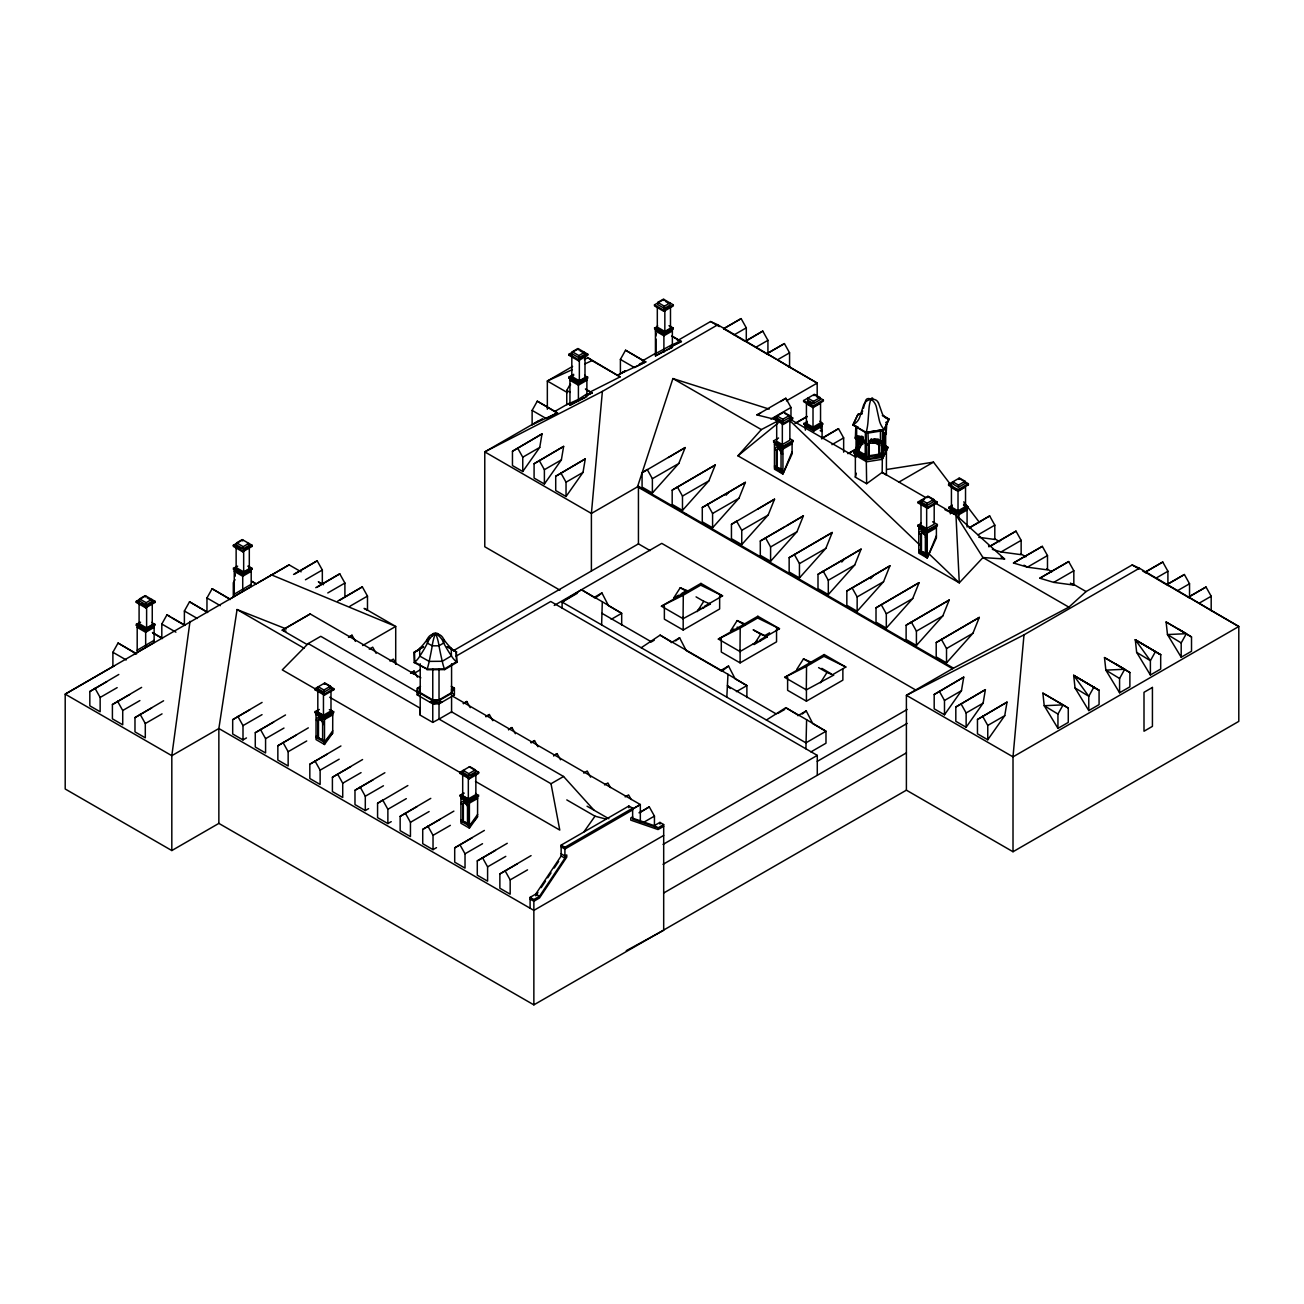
<?xml version="1.0" encoding="UTF-8"?>
<svg xmlns="http://www.w3.org/2000/svg" width="1304" height="1304" viewBox="0 0 1304 1304"><rect width="100%" height="100%" fill="white"/><g stroke="black" fill="none" stroke-linecap="round" stroke-linejoin="round"><path stroke-width="1.5" d="M451.249 686.312L454.395 688.121L454.395 694.999L439.024 703.867L432.765 703.867L417.394 694.999L417.394 688.121L420.524 686.312M700.949 583.393L661.421 606.197L683.068 618.699L683.296 595.194L700.704 585.154L700.949 583.393L722.579 595.879L704.47 606.327M757.852 616.254L718.341 639.058L739.987 651.56L740.216 628.055L757.624 618.014L757.852 616.254L779.499 628.74L759.743 640.15L760.672 640.688M806.312 689.849L806.54 666.36L823.949 656.303L824.177 654.543L845.823 667.029L832.653 674.641L833.582 675.179L806.312 689.849L784.666 677.346L824.177 654.543M601.617 624.893L602.301 601.747L581.486 589.734L562.106 602.073L562.106 608.055M766.41 720.036L785.79 707.681L806.606 719.71L805.921 748.822M319.333 709.49L316.041 711.348L316.041 739.596L324.5 744.486L332.683 733.092L332.748 712.669L324.5 717.33L316.041 712.44M464.208 793.125L460.915 795L460.915 823.231L469.391 828.121L477.557 816.744L477.623 796.32L469.391 800.966L460.915 796.076M726.817 697.184L727.974 674.315L660.117 635.129L641.209 647.746M817.184 397.215L817.184 383.083L717.77 324.794L602.383 391.412L591.397 513.45L591.397 571.022M1013.012 851.74L1238.8 721.373L1238.8 626.507L1139.386 568.218L1023.999 634.836L1013.012 756.858L1013.012 851.74L906.394 790.175L533.858 1004.862L218.86 823.394L171.818 850.55L65.2 789.001L65.2 694.135L289.097 564.86L301.142 571.82M321.208 717.591L320.882 720.216A3.325 1.923 60 0 1 322.626 723.834L322.626 741.226M466.098 801.243L465.756 803.851A3.325 1.923 60 0 1 467.5 807.486L467.5 824.861M779.645 447.174L779.303 449.798A3.325 1.923 60 0 1 781.047 453.417L781.047 470.809M925.367 554.787L925.367 537.395A3.325 1.923 60 0 0 923.623 533.776L923.966 531.152M190.009 621.356L171.818 755.684L171.818 850.55M286.261 628.952L237.067 609.538L218.86 728.528L218.86 823.394M539.742 447.402L542.008 433.906L512.456 451.266L512.456 465.561L522.757 471.51L539.742 447.402L522.757 457.215L522.757 471.51M561.372 459.904L563.638 446.392L534.086 463.751L534.086 478.063L544.387 484.012L561.372 459.904L544.387 469.701L544.387 484.012M583.018 472.39L585.284 458.894L555.716 476.253L555.716 490.548L566.034 496.498L583.018 472.39L566.034 482.203L566.034 496.498M961.472 690.664L963.737 677.151L934.186 694.51L934.186 708.822L944.487 714.771L961.472 690.664L944.487 700.476L944.487 714.771M983.118 703.149L985.384 689.653L955.816 707.012L955.816 721.308L966.134 727.257L983.118 703.149L966.134 712.962L966.134 727.257M1004.748 715.651L1007.014 702.139L977.462 719.498L977.462 733.81L987.764 739.759L1004.748 715.651L987.764 725.448L987.764 739.759M882.645 440.393L882.645 429.831L882.172 472.39L866.655 483.702L855.359 477.182L856.304 473.222M863.395 408.413L865.546 400.898A8.003 4.629 60 0 1 870.99 399.285A8.003 6.324 -24.9 0 1 878.423 402.92M235.111 574.412L234.704 576.531A5.46 3.162 -60 0 1 235.307 573.858M769.164 409.097L672.913 378.551L637.493 486.832L952.49 668.691L1068.856 607.142L1086.085 591.56L1132.182 564.958L1139.386 568.218M857.69 436.074L857.934 437.329M858.211 436.155L858.896 451.135L866.41 455.487L866.41 443.767M423.246 646.865L413.971 652.375L414.216 662.611L427.142 669.099A18.452 5.575 -77 0 0 429.163 661.389A106.357 32.144 -77 0 0 432.243 645.839A14.491 4.385 -77 0 1 435.503 633.548A14.491 4.385 -77 0 1 438.046 634.2M678.797 463.474L685.17 447.582L642.073 472.765L642.073 487.06L652.375 493.026L678.797 463.474L652.375 478.715L652.375 493.026M708.887 480.85L715.277 464.974L672.179 490.141L672.179 504.452L682.481 510.402L708.887 480.85L682.481 496.091L682.481 510.402M738.993 498.226L745.383 482.35L702.285 507.517L702.285 521.828L712.587 527.778L738.993 498.226L712.587 513.483L712.587 527.778M768.154 515.064L774.543 499.187L731.446 524.355L731.446 538.666L741.748 544.616L768.154 515.064L741.748 530.321L741.748 544.616M797.005 531.722L803.394 515.846L760.297 541.013L760.297 555.325L770.599 561.274L797.005 531.722L770.599 546.963L770.599 561.274M825.856 548.381L832.245 532.505L789.148 557.672L789.148 571.983L799.45 577.933L825.856 548.381L799.45 563.621L799.45 577.933M854.707 565.039L861.096 549.147L817.999 574.331L817.999 588.642L828.301 594.591L854.707 565.039L828.301 580.28L828.301 594.591M883.558 581.698L889.947 565.806L846.834 590.989L846.834 605.284L857.152 611.25L883.558 581.698L857.152 596.939L857.152 611.25M912.719 598.536L919.108 582.643L876.011 607.827L876.011 622.122L886.312 628.088L912.719 598.536L886.312 613.776L886.312 628.088M942.825 615.912L949.214 600.036L906.117 625.203L906.117 639.514L916.419 645.464L942.825 615.912L916.419 631.152L916.419 645.464M972.931 633.288L979.32 617.411L936.207 642.579L936.207 656.89L946.525 662.839L972.931 633.288L946.525 648.544L946.525 662.839M792.082 451.754L782.922 474.004L774.462 469.179L774.462 442.007L773.533 440.931L778.569 438.014M936.402 535.732L927.242 557.982L918.782 553.157L918.782 526.001M861.471 413.026A12.91 7.449 60 0 1 857.902 414.444L852.914 424.908L866.215 432.357L884.128 429.587L888.92 419.252A12.91 10.188 -24.9 0 1 882.14 413.27L878.472 402.903M417.394 694.999L420.214 689.034L417.394 688.121L417.394 694.999L420.214 692.652L420.214 689.034M884.894 445.528L888.008 447.321L882.172 459.35L866.655 461.795L855.359 455.275L853.859 452.7L857.739 444.485M855.359 477.182L855.359 451.005L856.712 449.619L855.359 452.423L865.237 457.59L865.237 443.67L869.214 444.631L866.655 445.023L864.764 442.773A5.412 3.113 60 0 0 860.999 436.954A5.412 3.113 60 0 0 857.25 438.421L855.359 437.329L856.06 435.846L855.359 438.519L857.706 439.334L855.359 438.519L855.831 425.756L855.831 436.318M858.945 449.766L861.488 444.566L861.488 437.019M885.921 422.887L886.41 421.877C887.29 423.115 885.644 438.714 885.66 433.743L886.41 433.629M856.109 438.388L856.06 450.956L866.85 457.085L881.634 454.77L881.634 442.268L882.873 439.921A5.477 1.174 -81.1 0 1 884.291 433.287A5.477 1.174 -81.1 0 1 885.709 433.922L886.41 432.455M879.434 442.626L882.172 442.594L882.237 440.996M882.042 450.239L883.46 447.239L883.46 433.58L885.709 433.922M881.634 454.77L885.66 446.229L885.66 433.743M885.057 433.824L885.057 448.918L882.172 455.08L879.613 455.487L878.994 454.183L868.611 455.829L868.611 444.11M885.057 448.918L886.41 446.115L884.519 445.023M880.624 453.238L882.873 453.596L882.873 455.014L882.172 456.498L879.613 456.905L879.434 441.437M885.709 449.032L886.41 447.549M882.172 459.35L888.008 447.321M858.945 448.332L861.145 443.882L858.896 443.523M112.894 666.588L112.894 652.277L118.045 643.051L135.877 653.353M161.81 638.341L161.81 624.029L166.961 614.82L184.565 624.975M184.386 625.301L184.386 611.005L189.536 601.78L207.336 612.049M206.961 612.261L206.961 597.966L212.128 588.74L230.042 599.09M235.03 579.677L233.302 582.758L233.302 597.053M532.13 410.401L537.281 401.176L557.509 412.863L532.13 424.697L532.13 410.401L546.213 418.535L557.509 412.863M586.881 393.906L578.405 399.383L566.767 404.696L566.767 390.401L570.207 384.24M620.394 359.431L625.545 350.222L645.79 361.893L620.394 373.743L620.394 359.431L634.477 367.565L645.79 361.893M1057.951 714.054L1063.119 704.845L1042.874 693.157L1044.227 705.725L1057.951 728.365L1068.269 722.416L1068.269 708.105L1063.119 704.845L1044.227 705.725L1057.951 714.054L1057.951 728.365M1093.926 687.045L1088.775 696.271L1088.775 710.582L1099.076 704.616L1099.076 690.321L1073.681 675.374L1075.034 687.942L1088.775 710.582M1119.582 692.783L1119.582 678.487L1124.733 669.262L1104.488 657.575L1105.841 670.142L1119.582 692.783L1129.883 686.833L1129.883 672.538L1104.488 657.575M1155.54 651.478L1150.389 660.704L1150.389 674.999L1160.69 669.05L1160.69 654.738L1135.311 639.791L1136.648 652.359L1150.389 674.999M1181.196 657.216L1181.196 642.905L1186.347 633.679L1166.118 622.008L1167.471 634.575L1181.196 657.216L1191.514 651.266L1191.514 636.955L1166.118 622.008M674.592 598.601L673.663 598.047L680.248 587.729L687.778 590.989M697.184 611.625L703.769 601.307L710.354 604.029L683.068 618.699M731.511 631.462L730.582 630.908L737.167 620.59L744.682 623.85M754.087 644.486L760.672 634.168L767.257 636.89L754.087 644.486L753.158 643.948M811.006 662.139L803.492 658.879L796.891 669.197L797.836 669.751M820.412 682.791L826.997 672.457L833.582 675.179M530.092 908.22L530.092 897.364L535.732 894.104L561.144 855.994L561.144 845.122L628.87 806.019L632.636 808.187L632.636 819.059L658.031 827.828L663.687 824.568L663.687 930.306L626.279 950.681M535.732 895.815L537.916 892.539M541.193 887.633L545.545 881.096M547.729 877.82L551.005 872.914M554.281 868.008L558.634 861.455M530.092 897.364L533.858 899.532L539.497 896.272L564.909 858.162L564.909 847.29L632.636 808.187M583.833 832.017L594.999 816.19L606.164 819.124M316.041 737.412L324.5 742.302L332.748 730.81M460.915 821.064L469.391 825.954L477.623 814.462M324.5 742.302L332.683 733.092M469.391 825.954L477.557 816.744M934.886 502.822L955.962 514.998L1004.585 558.992L982.971 557.558L959.288 582.839L737.917 455.813L761.34 429.603L777.07 421.339M726.051 495.227L728.692 492.276L745.383 482.35M841.765 562.04L844.405 559.09L861.096 549.147M870.616 578.699L873.256 575.732L889.947 565.806M418.763 692.897L320.768 636.319L308.217 643.557L282.283 669.881L319.17 691.169M414.216 662.611L414.77 662.139A18.452 13.839 -36.7 0 0 419.774 656.108A106.357 79.772 -36.7 0 0 427.402 643.133A14.491 10.872 -36.7 0 1 435.503 633.548A14.491 10.872 -36.7 0 1 443.604 639.107A106.357 79.772 -36.7 0 0 451.233 648.3A18.452 13.839 -36.7 0 0 456.221 651.837L457.036 662.269L444.664 669.604L426.93 669.751M429.945 702.237L439.024 699.889L441.844 702.237L429.945 702.237L432.765 699.889L439.024 699.889L451.575 692.652L454.395 688.121L451.575 689.034L451.575 692.652L454.395 694.999M737.917 455.813L778.081 423.05M621.682 625.252L621.682 613.304L608.512 605.708L601.926 592.945L595.341 598.096L581.486 589.734M675.668 640.883L679.612 637.786L686.197 650.549L721.96 671.201L728.545 666.034L735.13 678.797L746.882 685.594L746.882 697.542M802.27 713.989L806.231 710.892L812.816 723.655L825.986 731.251L825.986 743.215L810.925 751.903M672.359 344.533L655.439 353.726M94.98 688.235L100.147 697.461L100.147 711.772L89.829 705.823L89.829 691.511L118.811 674.478M318.893 582.334L322.332 584.322L322.332 570.011L317.182 560.802L295.144 573.809M117.572 701.275L122.723 710.501L122.723 724.796L112.405 718.846L112.405 704.551L141.631 687.387M741.128 318.616L723.638 328.722L741.128 318.616L746.295 327.842L746.295 340.344M344.908 597.362L344.908 583.051L339.757 573.825L317.475 586.996M140.147 714.315L145.298 723.541L145.298 737.836L134.98 731.886L134.98 717.591L163.587 700.786M767.926 354.639L767.926 340.328L762.775 331.102L745.432 341.403M364.06 608.414L367.483 610.386L367.483 596.091L362.333 586.865L339.659 600.264M784.405 343.604L766.915 353.694L784.405 343.604L789.572 352.813L789.572 367.125L777.38 359.855L789.572 352.813M348.575 637.411L351.998 635.227L355.438 641.372M246.456 737.934L243 739.938L232.682 733.989L232.682 719.678L262.071 702.432M642.073 472.765L647.224 469.489L652.375 478.715M260.425 729.441L265.576 738.667L265.576 752.978L255.274 747.029L255.274 732.718L285.511 714.967M780.672 401.518L785.823 398.258L790.974 407.484L790.974 418.209M283.001 742.481L288.151 751.707L288.151 766.002L277.85 760.053L277.85 745.758L308.315 727.86M410.662 673.255L414.101 671.071L417.524 677.216M314.981 760.949L320.132 770.175L320.132 784.47L309.83 778.521L309.83 764.226L340.931 745.969M843.655 452.195L843.655 437.899L838.505 428.674L821.634 438.698M337.557 773.989L342.724 783.215L342.724 797.51L332.406 791.561L332.406 777.249L362.577 759.547M731.446 524.355L736.597 521.095L741.748 530.321M463.344 703.671L466.783 701.487L470.222 707.648M368.592 808.643L365.299 810.55L354.981 804.601L354.981 790.289L384.876 772.734M485.919 716.711L489.359 714.527L492.798 720.672M387.875 823.574L377.573 817.624L377.573 803.329L382.724 800.053L387.875 809.279L387.875 823.574L391.233 821.65M508.495 729.751L511.934 727.567L515.373 733.712M405.299 813.093L410.45 822.319L410.45 836.614L400.149 830.664L400.149 816.369L430.776 798.374M531.07 742.775L534.51 740.591L537.949 746.752M436.498 847.649L433.026 849.654L422.724 843.704L422.724 829.393L453.873 811.121M553.662 755.815L557.085 753.63L560.524 759.776M459.856 844.601L465.023 853.81L465.023 868.122L454.705 862.172L454.705 847.861L484.371 830.436M978.75 537.297L994.805 539.465L994.805 525.153L989.654 515.928L969.442 527.908M482.447 857.624L487.598 866.85L487.598 881.162L477.28 875.196L477.28 860.901L507.256 843.297M992.377 549.359L1001.064 551.967L1021.146 554.673L1021.146 540.361L1015.995 531.135L990.763 546.001L988.53 545.708M505.023 870.664L510.174 879.89L510.174 894.185L499.872 888.236L499.872 873.941L531.07 855.62M1042.336 546.36L1013.485 563.002L1027.422 567.175L1047.487 569.881L1047.487 555.569L1042.336 546.36L1013.485 563.002M654.445 826.817L654.445 816.092L649.278 806.866L640.704 812.115M1068.677 561.568L1039.826 578.21L1053.762 582.383L1073.828 585.088L1073.828 570.777L1068.677 561.568L1039.826 578.21M1162.76 562.04L1145.254 572.13L1162.76 562.04L1167.911 571.25L1167.911 585.561M1184.391 574.526L1166.884 584.632L1184.391 574.526L1189.541 583.752L1189.541 598.047L1166.884 584.632M1206.021 587.012L1188.531 597.118L1206.021 587.012L1211.188 596.238L1211.188 610.549L1188.531 597.118M542.008 433.906L512.456 451.266M563.638 446.392L534.086 463.751M585.284 458.894L555.716 476.253M963.737 677.151L934.186 694.51M985.384 689.653L955.816 707.012M1007.014 702.139L977.462 719.498M668.479 457.508L685.17 447.582M715.277 464.974L672.179 490.141M757.852 509.114L774.543 499.187M786.703 525.773L803.394 515.846M832.245 532.505L789.148 557.672M919.108 582.643L876.011 607.827M949.214 600.036L906.117 625.203M979.32 617.411L936.207 642.579M457.036 662.269L456.465 661.813A18.452 14.002 34.6 0 1 451.412 655.863A106.357 80.685 34.6 0 1 443.686 643.002A14.491 10.986 34.6 0 0 435.503 633.548L436.106 634.901M429.668 637.835L427.304 639.237A106.357 80.685 34.6 0 1 419.595 648.544A18.452 14.002 34.6 0 1 414.542 652.163L413.971 652.375M422.643 646.735L419.595 648.544L419.774 656.108L429.163 661.389L442.268 661.291L451.412 655.863L451.233 648.3L448.103 646.539M423.572 646.817L414.542 652.163L414.77 662.139L427.142 669.099L444.419 668.952L456.465 661.813L456.221 651.837L447.386 646.865M137.197 650.207L154.133 640.313M234.264 594.168L251.199 584.273M137.197 625.219L145.673 630.109L154.133 625.219L154.133 642.481L137.197 652.375L137.197 624.143L140.587 622.187M247.809 566.148L251.199 568.104L251.199 586.458L234.264 596.352L234.264 569.18L242.723 574.07L251.199 569.18M420.833 677.836L310.205 613.956L282.251 630.174L306.831 644.355M139.561 598.878L146.146 602.676L151.786 599.416L151.786 601.6L146.146 604.86L139.561 601.046L139.561 598.878L145.2 595.618L155.078 601.323L155.078 602.415L145.673 607.843L136.268 602.415L136.268 601.323L145.673 595.895L145.673 596.971M236.611 542.839L243.196 546.653L248.836 543.393L248.836 545.561L243.196 548.821L236.611 545.023L236.611 542.839L242.251 539.579L252.128 545.284L252.128 546.376L242.723 551.804L233.318 546.376L233.318 545.284L242.723 539.856L242.723 540.948M136.268 602.415L139.398 600.606M572.293 351.754L578.878 355.568L584.518 352.308L584.518 354.476L578.878 357.736L572.293 353.938L572.293 351.754L577.933 348.51L587.811 354.199L587.811 355.291L578.405 360.719L569 355.291L569 354.199L578.405 348.771L578.405 349.863M657.786 302.398L664.372 306.212L670.011 302.952L670.011 305.12L664.372 308.38L657.786 304.582L657.786 302.398L663.426 299.138L673.304 304.843L673.304 305.935L663.899 311.363L654.494 305.935L654.494 304.843L663.899 299.415L663.899 300.507M569 355.291L572.13 353.482M136.268 601.323L145.673 606.751L155.078 601.323M233.318 545.284L242.723 550.728L252.128 545.284M587.811 354.199L578.405 359.643L578.405 360.719M673.304 304.843L663.899 310.287L663.899 311.363M572.619 366.408L547.338 381.012L547.338 409.26M584.42 359.594L587.794 357.655L620.133 376.872L589.897 392.113M151.949 622.318L155.078 625.219L145.673 630.647L136.268 625.219L139.398 622.318M248.999 566.295L252.128 569.18L242.723 574.624L233.318 569.18L236.448 566.295M237.654 566.148L234.264 568.104L242.723 572.994L251.199 568.104M136.268 625.219L139.398 623.41M584.681 375.21L587.811 378.111L578.405 383.539L569 378.111L569 377.019L573.711 374.297M670.174 325.853L673.304 328.738L663.899 334.183L654.494 328.738L657.623 325.853M569.946 377.019L578.405 381.909L586.881 377.019L586.881 396.66L569.946 405.267L569.946 377.019L573.32 375.063M569 378.111L573.711 375.389M139.088 602.953L139.088 623.589L146.618 627.941L152.258 624.681L152.258 602.953M236.138 546.914L236.138 567.566L243.669 571.902L249.308 568.642L249.308 545.838M137.197 624.143L145.673 629.017L154.133 624.143M155.078 624.143L145.673 629.571L136.268 624.143M252.128 568.104L242.723 573.532L233.318 568.104M571.82 355.829L571.82 376.481L579.351 380.817L584.991 377.557L584.991 355.829M657.314 306.473L657.314 327.125L664.844 331.46L670.484 328.2L670.484 307.565M663.899 332.553L672.359 327.663L672.359 347.304L655.439 355.91L655.439 327.663L663.899 332.553L663.899 352.194M154.133 627.387L145.673 632.277L137.197 627.387M251.199 571.364L242.723 576.254L234.264 571.364M587.811 377.019L578.405 382.447L569 377.019M673.304 327.663L663.899 333.09L654.494 327.663M580.101 382.023L585.186 379.089M670.68 329.716L663.899 333.628L655.439 328.738M586.881 380.279L578.405 385.169L569.946 380.279M672.359 330.923L663.899 335.813L655.439 330.923M114.556 665.627L65.2 694.135L171.818 755.684L218.86 728.528L533.858 910.388L663.687 835.44M133.953 654.429L137.49 652.391M229.162 599.465L234.443 596.417M257.361 583.181L289.097 564.86M538.976 420.589L484.778 451.885L484.778 546.767L559.938 590.158M554.722 411.51L568.707 403.441M617.9 375.03L624.893 370.988M642.383 360.898L656.368 352.83M677.346 340.719L710.566 321.534L717.77 324.794M532.13 424.697L542.431 418.747M620.394 373.743L625.545 370.76M586.018 395.552L592.163 392.863L585.708 396.09M670.093 347.141L681.405 341.469L671.707 346.326M569.946 405.267L576.71 401.355M655.439 355.91L665.317 350.401M89.829 691.511L106.846 681.682M293.547 574.445L317.182 560.802M100.147 697.461L117.164 687.632M305.446 579.775L322.332 570.011M723.638 328.722L734.103 334.867L746.295 327.842M112.405 704.551L129.601 694.624M315.764 587.68L339.757 573.825M762.775 331.102L745.269 341.208L766.181 353.596M122.723 710.501L139.903 700.574M327.777 592.945L344.908 583.051M755.749 347.353L767.926 340.328M310.205 613.956L282.186 630.142L286 631.152M134.98 717.591L151.737 707.909M337.801 601.03L362.333 586.865M145.298 723.541L162.038 713.875M349.961 606.213L367.483 596.091M348.575 637.2L351.998 635.227M776.939 419.888L756.972 414.916L785.823 398.258M232.682 719.678L249.993 709.686M362.626 645.529L395.715 626.425L395.715 664.143M906.394 790.175L906.394 695.309L953.436 668.153L638.438 486.294L591.397 513.45L484.778 451.885L602.383 391.412M786.442 400.833L817.184 383.083L787.469 365.935M369.276 649.164L372.7 647.175L376.139 653.32M770.892 419.073L790.974 407.484M784.845 413.401L792.685 417.916L792.685 419.008L783.28 424.436L773.875 419.008L773.875 417.916L783.753 412.211L789.393 415.471L789.393 417.655L782.808 421.453L777.168 418.193L777.168 416.025L782.808 419.285L789.393 415.471M813.957 395.666L813.957 394.59L823.362 400.018L823.362 401.094L813.011 407.076L803.606 401.648L803.606 400.556L814.429 394.313L820.069 397.573L820.069 399.741L813.484 403.539L807.844 400.279L807.844 398.111L813.484 401.371L820.069 397.573M243 739.938L243 725.627L262.039 714.641M773.875 419.008L777.005 417.198M324.403 684.307L324.403 683.231L333.808 688.659L333.808 689.751L324.403 695.179L314.981 689.751L314.981 688.659L324.859 682.954L330.515 686.214L330.515 688.382L323.93 692.179L318.274 688.936L318.274 686.752L323.93 690.012L330.515 686.214M314.981 689.751L318.127 687.925M803.606 400.556L813.011 405.984L823.362 400.018M782.335 423.898L792.685 417.916M813.011 407.614L820.542 403.278L820.542 422.822L813.011 427.174L806.426 423.376L806.426 403.816L813.011 407.614L813.011 427.174M255.274 732.718L273.661 722.09M314.981 688.659L324.403 694.087L333.808 688.659M795.196 423.262L807.078 416.4M795.293 423.49L807.013 416.726M389.994 661.095L393.4 659.123L395.976 663.736M819.906 421.208L823.036 424.11L813.354 429.701L803.932 424.273L807.176 421.306M803.932 424.273L807.176 422.398M804.405 424.533L805.35 423.996L805.35 430.173M265.576 738.667L283.979 728.056M330.662 709.653L333.808 712.554L324.403 717.982L314.981 712.554L318.127 709.653M314.981 712.554L318.127 710.745M776.695 420.638L776.695 441.274L782.335 444.534L789.865 440.181L789.865 419.546M773.533 440.931L782.938 446.359L793.028 440.54L793.028 441.616L782.938 447.451L773.533 442.007M776.353 468.087L776.353 450.711A3.325 1.923 60 0 1 778.097 449.081L778.879 448.641A3.325 1.923 60 0 0 777.135 450.255L774.902 449.88A4.874 2.82 60 0 1 777.901 447.337M784.454 446.017L793.028 441.616M812.881 429.423L822.091 424.11L822.091 438.617M792.082 443.8L782.938 449.081L774.462 444.191M805.35 426.163L813.81 431.053L822.091 426.278M317.817 689.197L317.817 712.017L323.457 715.277L330.988 710.924L330.988 690.289M319.333 716.515L319.659 719.515L321.436 719.889L319.659 719.515A3.325 1.923 60 0 0 317.915 721.128L317.915 738.504M333.808 711.462L324.403 716.907L314.981 711.462M781.829 452.961L781.047 453.417L782.498 454.248A5.363 3.097 60 0 0 779.678 448.397L779.499 448.266M320.213 719.189A3.325 1.923 60 0 0 318.469 720.802L316.481 720.297A5.412 3.113 60 0 1 319.48 717.754L321.077 718.683A5.477 3.162 60 0 1 324.06 724.665L323.18 723.524M277.85 745.758L296.415 735.032M410.581 673.108L414.101 671.071M685.448 514.526L686.393 513.972M413.189 673.907L420.181 669.865M453.368 650.712L638.438 543.866L650.093 550.581M821.536 438.47L838.505 428.674M702.285 507.517L728.692 492.276M776.353 466.995L781.829 469.261L781.047 469.717M288.151 751.707L306.717 740.982M456.107 656.124L550.728 601.486L817.282 755.391L817.282 775.293M317.915 737.412L322.626 740.134M857.934 426.767L856.646 427.5L856.646 438.079M831.952 444.648L843.655 437.899M554.249 605.431L661.747 543.377L916.011 690.175M577.15 593.385L562.106 602.073L805.921 742.84L825.986 731.251L806.606 719.71M858.896 437.476L857.25 439.595M594.005 597.509L601.926 592.945M865.237 442.496L866.655 443.849L869.214 443.441A5.477 4.319 -25.3 0 1 874.413 438.992A5.477 4.319 -25.3 0 1 879.613 441.811L882.172 441.404M309.83 764.226L327.125 754.234M847.877 453.678L858.065 447.794M849.654 452.944L858.016 448.12M855.359 451.005L857.25 452.097L858.896 451.135M879.874 445.675L875.359 443.067L877.005 440.687L877.005 442.105M440.589 699.71L451.575 693.369L451.575 663.801M320.132 770.175L339.17 759.189M868.611 455.829L869.214 458.552L866.655 458.943L864.764 457.867L866.41 455.487M332.406 777.249L350.743 766.67M463.344 703.475L466.783 701.487M611.201 619.351L621.682 613.304L602.301 601.747M760.297 541.013L784.943 526.783M342.724 783.215L361.061 772.62M673.663 598.047L678.602 595.194M681.894 593.304L686.833 590.451M354.981 790.289L373.123 779.825M485.919 716.515L489.359 714.527M898.668 482.252L933.485 462.138L952.865 487.566M365.299 810.55L365.299 796.239L383.441 785.774M697.884 610.142L701.177 608.234M650.794 642.22L654.282 640.199M377.573 803.329L407.859 785.546M508.511 729.539L511.934 727.567M664.372 606.132L664.372 619.172L683.182 630.028L719.645 608.984L719.645 595.944M671.25 642.627L679.612 637.786M958.945 479.383L958.945 478.291L968.367 483.719L968.367 484.811L958.016 490.793L948.611 485.349L948.611 484.273L959.418 478.03L965.074 481.274L965.074 483.458L958.489 487.256L952.833 483.996L952.833 481.828L958.489 485.088L965.074 481.274M927.6 497.557L927.6 496.465L937.005 501.893L937.005 502.985L927.6 508.413L918.179 502.985L918.179 501.893L928.057 496.188L933.713 499.448L933.713 501.632L927.128 505.43L921.472 502.17L921.472 500.002L927.128 503.262L933.713 499.448M387.875 809.279L406.31 798.635M918.179 502.985L924.454 499.367M948.611 485.349L953.778 482.366M469.277 766.866L478.682 772.294L478.682 773.386L469.277 778.814L459.872 773.386L459.872 772.294L469.75 766.605L475.389 769.849L475.389 772.033L468.804 775.831L463.164 772.571L463.164 770.403L468.804 773.663L475.389 769.849M459.872 773.386L464.566 770.664M926.655 507.875L937.005 501.893M968.367 483.719L958.016 489.701L948.611 484.273M817.999 574.331L844.405 559.09M400.149 816.369L417.133 806.557M471.347 775.456L475.862 772.848M468.332 778.276L478.682 772.294M531.087 742.579L534.51 740.591M730.582 630.908L733.875 629.017M932.637 521.796L937.348 524.518L937.348 525.593L927.258 531.429L917.853 526.001L921.211 522.969M963.558 504.143L968.024 506.734L968.024 507.827L958.342 513.417L948.937 507.973L952.164 505.023M948.937 507.973L952.164 506.115M917.853 526.001L927.731 531.152M949.41 508.25L950.339 507.712L950.339 513.89M410.45 822.319L429.13 811.528M475.552 793.305L478.682 796.206L469.277 801.634L459.872 796.206L463.001 793.305M921.015 503.523L921.015 525.251L926.655 528.511L934.186 524.175L934.186 503.523M951.431 485.349L951.431 507.077L958.016 510.891L965.53 506.539L965.53 486.979L958.016 491.331L951.431 487.533M917.853 524.909L927.258 530.337L937.348 524.518M957.869 513.14L967.079 507.827L967.079 527.044M922.14 532.717A3.325 1.923 60 0 0 921.455 534.232L919.222 533.858A4.874 2.82 60 0 1 922.221 531.315M927.258 530.875L937.348 525.593M967.079 509.994L958.815 514.77L950.339 509.88M936.402 527.778L927.258 533.059L918.782 528.169M462.692 772.848L462.692 795.652L468.332 798.912L475.862 794.576L475.862 773.924M464.208 800.151L464.55 803.15L466.31 803.541L464.55 803.15A3.325 1.923 60 0 0 462.806 804.764L462.806 822.156M459.872 795.114L469.277 800.542L478.682 795.114M925.84 535.406A3.325 1.923 60 0 1 926.15 536.955L925.367 537.395L926.818 538.226A5.363 3.097 60 0 0 923.998 532.374L923.819 532.244M465.088 802.84A3.325 1.923 60 0 0 463.344 804.454L461.355 803.932A5.412 3.113 60 0 1 464.354 801.406L465.952 802.335A5.412 3.113 60 0 1 469 808.301L468.054 807.16A3.325 1.923 60 0 0 467.973 806.426M422.724 829.393L440.051 819.401M553.613 755.635L557.085 753.63M764.405 635.83L769.604 632.815M739.987 651.56L758.097 641.095M846.834 590.989L873.256 575.732M920.673 550.973L926.15 553.238L926.15 536.955M433.026 849.654L433.026 835.342L450.353 825.351M720.656 670.582L728.545 666.034M969.296 527.696L989.654 515.928M462.806 821.064L468.054 823.46L468.054 807.16M721.291 638.993L721.291 652.033L740.101 662.888L776.548 641.845L776.548 628.805M978.081 534.819L994.805 525.153M308.217 643.557L420.214 708.219L420.214 715.162L432.765 722.4L439.024 719.074L551.021 783.737L563.572 776.499L594.086 810.273M583.687 773.044L587.191 771.023L590.63 777.168M454.705 847.861L472.211 837.755M736.401 691.642L746.882 685.594L727.974 674.315M988.839 546.816L1015.995 531.135M465.023 853.81L482.529 843.704M1001.064 551.967L1021.146 540.361M604.534 784.91L607.892 782.971L610.468 787.567M477.28 860.901L495.487 850.387M487.598 866.85L505.789 856.353M625.154 796.891L628.593 794.918L631.169 799.531M1047.487 555.569L1027.422 567.175L1023.982 565.186M499.872 873.941L517.232 863.916M777.738 713.484L784.731 709.457M904.536 640.997L905.481 640.46M787.616 677.281L787.616 690.321L806.426 701.177L842.873 680.134L842.873 668.968M510.174 879.89L527.533 869.866M632.636 809.914L564.909 849.018L561.144 846.85M797.885 715.717L806.231 710.892M638.993 812.799L649.278 806.866M632.636 816.874L630.777 817.95L630.777 820.134L658.031 829.556L663.687 826.296M1053.762 582.383L1073.828 570.777M644.16 822.025L654.445 816.092M632.684 818.195L654.266 825.66L659.922 822.4L663.687 824.568M663.068 844.421L817.282 755.391M817.282 761.357L907.144 709.474M1145.254 572.13L1155.735 578.291L1167.911 571.25M663.068 864.324L907.144 723.41M1177.365 590.777L1189.541 583.752M663.687 893.012L906.394 752.881M1198.995 603.279L1211.188 596.238M822.563 423.295L813.354 428.608L813.354 429.701M967.552 507.012L958.342 512.325L958.342 513.417M967.552 508.087L963.558 505.235M316.041 711.348L324.5 716.238L332.748 711.593L329.358 709.637M332.748 714.853L324.5 719.498L316.041 714.608M460.915 795L469.391 799.874L477.623 795.228M477.623 798.488L469.391 803.134L460.915 798.244M1023.999 634.836L906.394 695.309L1013.012 756.858L1238.8 626.507L1210.829 610.37M661.421 606.197L683.296 595.194M718.341 639.058L740.216 628.055M784.666 677.346L806.54 666.36M756.972 414.916L760.591 413.123M572.358 369.602L547.338 381.012L567.403 392.602M584.877 363.897L592.032 360.637L620.133 376.872M673.369 344.272L680.411 341.192L671.609 336.106M667.077 349.619L672.359 347.304M639.514 363.93L644.795 361.615L625.545 350.222M585.887 394.884L591.168 392.569L585.887 389.521M578.405 400.377L579.824 399.757M581.584 398.975L585.105 397.443M441.844 702.237L432.765 703.867L432.765 722.4M857.82 414.525L862.025 413.775M884.21 429.521L866.003 432.472L866.85 457.085M862.335 442.007L865.807 441.469M869.263 440.915L872.718 440.377M862.303 442.252L866.101 441.648M869.898 441.045L873.696 440.459M869.703 441.844L873.158 441.306L873.158 442.724M879.939 440.671L879.124 440.801A5.477 4.319 -25.3 0 0 878.146 439.089M861.488 444.566L862.775 444.354L862.775 437.084M869.703 443.278L875.359 443.067M864.764 456.433L869.214 457.117M875.538 456.156L878.994 455.618L878.994 440.524L879.613 442.985M879.434 456.53L869.214 458.552M853.859 452.7L866.28 459.872L883.346 457.182M886.964 469.44L933.485 462.138M861.879 413.824L857.902 414.444L853.093 424.794A12.91 10.188 -24.9 0 0 859.874 416.709L863.541 405.218A8.003 6.324 -24.9 0 1 870.99 399.301A8.003 4.629 60 0 1 876.435 407.19L879.157 419.692A12.91 7.449 60 0 0 884.128 429.587M1186.347 633.679L1167.471 634.575L1181.196 642.905M1124.733 669.262L1105.841 670.142L1119.582 678.487M420.214 663.785L420.214 693.369L432.765 700.607L439.024 700.623L439.024 669.115M883.46 447.239L885.709 447.598M270.906 574.64L395.715 626.425L364.761 608.544M923.802 532.88L922.417 533.075A3.325 1.923 60 0 0 920.673 534.689L920.673 552.065M944.944 509.734L955.962 514.998L982.971 557.558L1068.856 607.142M700.704 585.154L722.579 595.879M757.624 618.014L779.499 628.74M823.949 656.303L845.823 667.029M447.256 646.67L456.791 652.033M1135.311 639.791L1160.69 654.738L1135.311 639.791L1150.389 660.704L1136.648 652.359M1073.681 675.374L1099.076 690.321L1073.681 675.374L1088.775 696.271L1075.034 687.942M1001.081 556.987L1004.585 558.992M874.919 440.035L879.532 442.692M882.58 415.34L889.132 419.122L884.014 429.635L882.172 430.842L866.655 433.287L852.914 424.908M882.368 415.471L888.92 419.252M710.566 321.534L719.303 326.587M1132.182 564.958L1139.174 568.984M1142.663 571.005L1146.167 573.026M665.464 301.403L668.61 303.213M963.656 482.089L968.367 484.811M654.494 304.843L664.844 310.825M875.587 440.149L880.249 442.838M807.372 401.094L812.31 403.947M884.047 445.3L885.66 446.229M875.359 441.632L879.874 444.24M668.985 325.707L672.359 327.663M670.174 326.929L673.304 328.738M672.962 336.595L681.405 341.469M820.216 430.63L821.65 431.445A5.216 3.015 60 0 0 820.786 428.217M803.932 423.181L813.81 428.886L813.81 431.053M948.937 506.897L958.815 512.602L958.815 518.78M932.295 500.263L937.005 502.985M789.311 418.78L856.076 457.329M926.101 497.753L882.172 472.39L886.41 475.08L886.41 446.115M994.43 538.65L999.679 541.682M1020.641 553.793L1025.889 556.808M1046.688 568.821L1051.823 571.788M1072.377 583.654L1086.085 591.56M1070.405 583.1L1073.828 585.088M773.875 417.916L783.28 423.344L783.28 424.436M918.179 501.893L927.6 507.337L927.6 508.413M789.882 438.731L793.028 440.54M672.913 378.551L761.34 429.603M776.157 442.985L781.243 445.919M579.97 350.76L586.246 354.395M774.462 465.919L782.938 470.809M918.782 549.897L927.258 554.787M569 354.199L579.351 360.181M571.641 379.089L576.71 382.023M585.414 388.967L592.163 392.863M566.767 390.401L570.288 392.422M556.515 412.586L537.281 401.176M1068.269 708.105L1042.874 693.157M709.409 603.491L710.354 604.029M767.257 636.89L753.158 629.832L760.672 634.168M821.83 668.381L831.104 673.744M680.248 587.729L687.73 592.049M696.075 596.873L703.769 601.307M737.167 620.59L744.877 625.056M803.492 658.879L811.365 663.426M818.602 667.615L826.997 672.457M680.248 594.249L681.177 594.787M702.823 607.289L703.769 607.827M737.167 627.11L738.097 627.648M671.348 641.976L660.117 635.129M797.999 715.097L785.79 707.681M601.959 613.32L650.663 641.438M776.092 713.858L727.387 685.741L730.289 688.512M318.339 581.747L323.49 584.714M247.434 543.654L252.128 546.376M240.653 548.446L236.138 545.838L236.138 544.746M248.999 567.37L252.128 569.18M452.439 696.075L640.329 804.552L640.329 821.927M251.46 581.046L256.334 583.85M251.721 581.486L254.997 583.377M654.266 825.66L658.031 827.828M420.214 692.652L432.765 699.889M563.572 776.499L451.575 711.837L439.024 719.074L439.024 703.867M230.303 599.53L212.128 588.74M587.061 806.214L608.854 818.733M237.067 609.538L304.077 648.218M566.8 799.906L594.999 816.19M206.961 597.966L220.327 605.675M207.646 612.521L189.536 601.78M329.097 687.029L333.808 689.751M184.386 611.005L197.328 618.471M459.872 772.294L469.277 777.738L469.277 778.814M329.7 697.249L461.42 773.305M475.471 781.406L559.775 830.077L551.021 783.737M147.238 597.884L155.078 602.415M172.112 618.08L184.777 625.398M561.144 845.122L564.909 847.29M142.103 603.605L145.103 605.349M561.144 853.81L564.909 855.994L566.767 854.919L566.767 857.087L539.497 897.983L533.858 901.243L530.092 899.075M161.81 624.029L175.893 632.163M561.144 855.994L564.909 858.162M152.454 632.505L162.136 638.096M152.747 632.978L162.462 638.569M316.041 736.336L324.5 741.226M460.915 819.971L469.391 824.861M136.529 654.021L118.045 643.051M535.732 894.104L539.497 896.272M112.894 652.277L126.211 659.971M766.915 353.694L775.635 358.828M1155.735 578.291L1166.167 584.518M734.103 334.867L744.551 341.094M1177.773 628.626L1191.514 636.955M1116.159 664.192L1129.883 672.538M166.961 614.82L170.4 616.988M587.794 357.655L592.032 360.637M923.623 533.776L922.417 533.075L922.075 530.06M790.208 420.98L919.597 544.827M928.415 553.271L959.288 582.839L955.962 514.998M963.77 501.861L979.516 522.513M941.374 639.319L946.525 648.544M982.613 716.238L987.764 725.448M960.966 703.736L966.134 712.962M911.268 621.943L916.419 631.152M939.336 691.25L944.487 700.476M881.162 604.551L886.312 613.776M852.001 587.713L857.152 596.939M823.15 571.054L828.301 580.28M794.299 554.412L799.45 563.621M765.448 537.753L770.599 546.963M707.436 504.257L712.587 513.483M677.33 486.881L682.481 496.091M560.883 472.977L566.034 482.203M539.237 460.491L544.387 469.701M517.606 447.989L522.757 457.215M427.875 826.133L433.026 835.342M360.148 787.029L365.299 796.239M237.85 716.418L243 725.627M873.158 441.306L872.555 440.002L872.718 441.795M867.926 431.999L868.399 443.572M869.034 443.083L869.034 456.742M862.156 441.632L862.775 442.936M432.781 634.249A14.491 4.678 76 0 1 435.503 633.548L436.286 635.358A14.474 4.678 76 0 1 438.975 645.79A106.357 34.328 76 0 0 442.268 661.291A18.452 5.949 76 0 0 444.419 668.952L444.664 669.604M866.28 459.872L866.655 483.702M777.754 446.082L778.097 449.081L780.102 449.342A3.325 1.923 60 0 1 780.656 449.945M443.588 639.107L443.686 643.002L438.975 645.79L432.243 645.839L427.402 643.133L427.304 639.237A14.491 10.986 34.6 0 1 435.503 633.548M958.489 485.088L958.489 487.256M958.016 489.163L958.016 510.891M936.402 525.593L936.402 537.9L927.242 557.982L918.782 550.973L927.258 555.863L927.258 530.337M927.128 503.262L927.128 505.43M926.655 506.783L926.655 528.511M921.455 534.232L921.455 550.532M885.921 424.648L885.921 433.466L883.949 433.661A5.477 1.174 -81.1 0 0 883.688 432.341M883.819 434.737L883.819 447.957L882.873 447.402L882.873 434.265M880.428 431.119L880.428 441.681M879.613 455.487L879.613 456.905M876.532 440.964L876.532 442.382M874.413 438.763L874.413 442.529M866.655 457.525L866.655 458.943M865.367 432.537L865.367 443.115M862.335 436.661L862.335 443.441M861.145 436.074L861.145 445.3M859.532 436.481L859.532 443.621M857.706 438.144L857.706 453.238M857.25 452.097L857.25 453.515M856.712 438.91L856.712 451.037M813.484 401.371L813.484 403.539M813.011 405.984L813.011 407.076M806.426 690.012L806.426 701.177M792.082 441.616L792.082 453.922L782.922 474.004L774.462 466.995L782.938 471.885L782.938 446.359M782.808 419.285L782.808 421.453M782.335 422.806L782.335 444.534M777.135 450.255L777.135 466.555M740.101 649.848L740.101 662.888M683.182 616.988L683.182 630.028M664.844 309.733L664.844 331.46M664.372 306.212L664.372 308.38M659.922 822.4L659.922 824.128M656.01 339.007L656.01 353.319M638.438 486.294L638.438 543.866M628.87 806.019L628.87 807.73M579.351 359.089L579.351 380.817M578.878 355.568L578.878 357.736M578.405 381.909L578.405 401.55M533.858 899.532L533.858 1004.862M469.391 799.874L469.391 828.121M469.277 800.542L469.277 801.634M468.804 773.663L468.804 775.831M468.332 777.184L468.332 798.912M463.344 804.454L463.344 820.754M451.575 694.967L451.575 712.554M432.765 669.115L432.765 700.607M420.214 694.918L420.214 715.162M324.403 694.087L324.403 695.179M324.5 716.238L324.5 744.486M323.93 690.012L323.93 692.179M323.457 693.549L323.457 715.277M318.469 720.802L318.469 737.102M243.669 549.098L243.669 571.902M243.196 546.653L243.196 548.821M242.723 550.728L242.723 551.804M242.723 572.994L242.723 591.348M146.618 607.305L146.618 627.941M146.146 602.676L146.146 604.86M145.673 606.751L145.673 607.843M145.673 629.017L145.673 647.371M139.088 600.785L139.088 601.861M869.1 441.404A5.477 4.319 -25.3 0 1 869.719 440.41M870.567 439.529A5.477 4.319 -25.3 0 1 871.577 438.812M858.374 437.769A5.412 3.113 60 0 1 859.075 436.302M862.14 436.302A5.412 3.113 60 0 1 863.02 436.921M781.145 450.646A3.325 1.923 60 0 1 781.764 452.227M655.879 336.09A5.477 3.162 -60 0 1 656.482 333.416M570.386 385.446A5.477 3.162 -60 0 1 570.5 384.419M322.007 720.493A3.325 1.923 60 0 1 322.854 721.976M466.881 804.144A3.325 1.923 60 0 1 467.37 804.845M862.677 410.923A12.91 7.449 60 0 1 861.846 412.569M866.215 432.357A12.91 2.722 -81.2 0 0 868.024 421.42L869.002 408.38A8.003 1.695 -81.2 0 1 870.681 400.1A8.003 1.695 -81.2 0 1 872.735 398.453M432.162 635.798A14.491 4.678 76 0 1 432.341 635.211M640.329 804.552L632.147 809.311L640.329 804.552M1152.426 687.436L1143.999 692.31L1143.999 731.234L1152.426 726.361L1152.426 687.436"/></g></svg>
